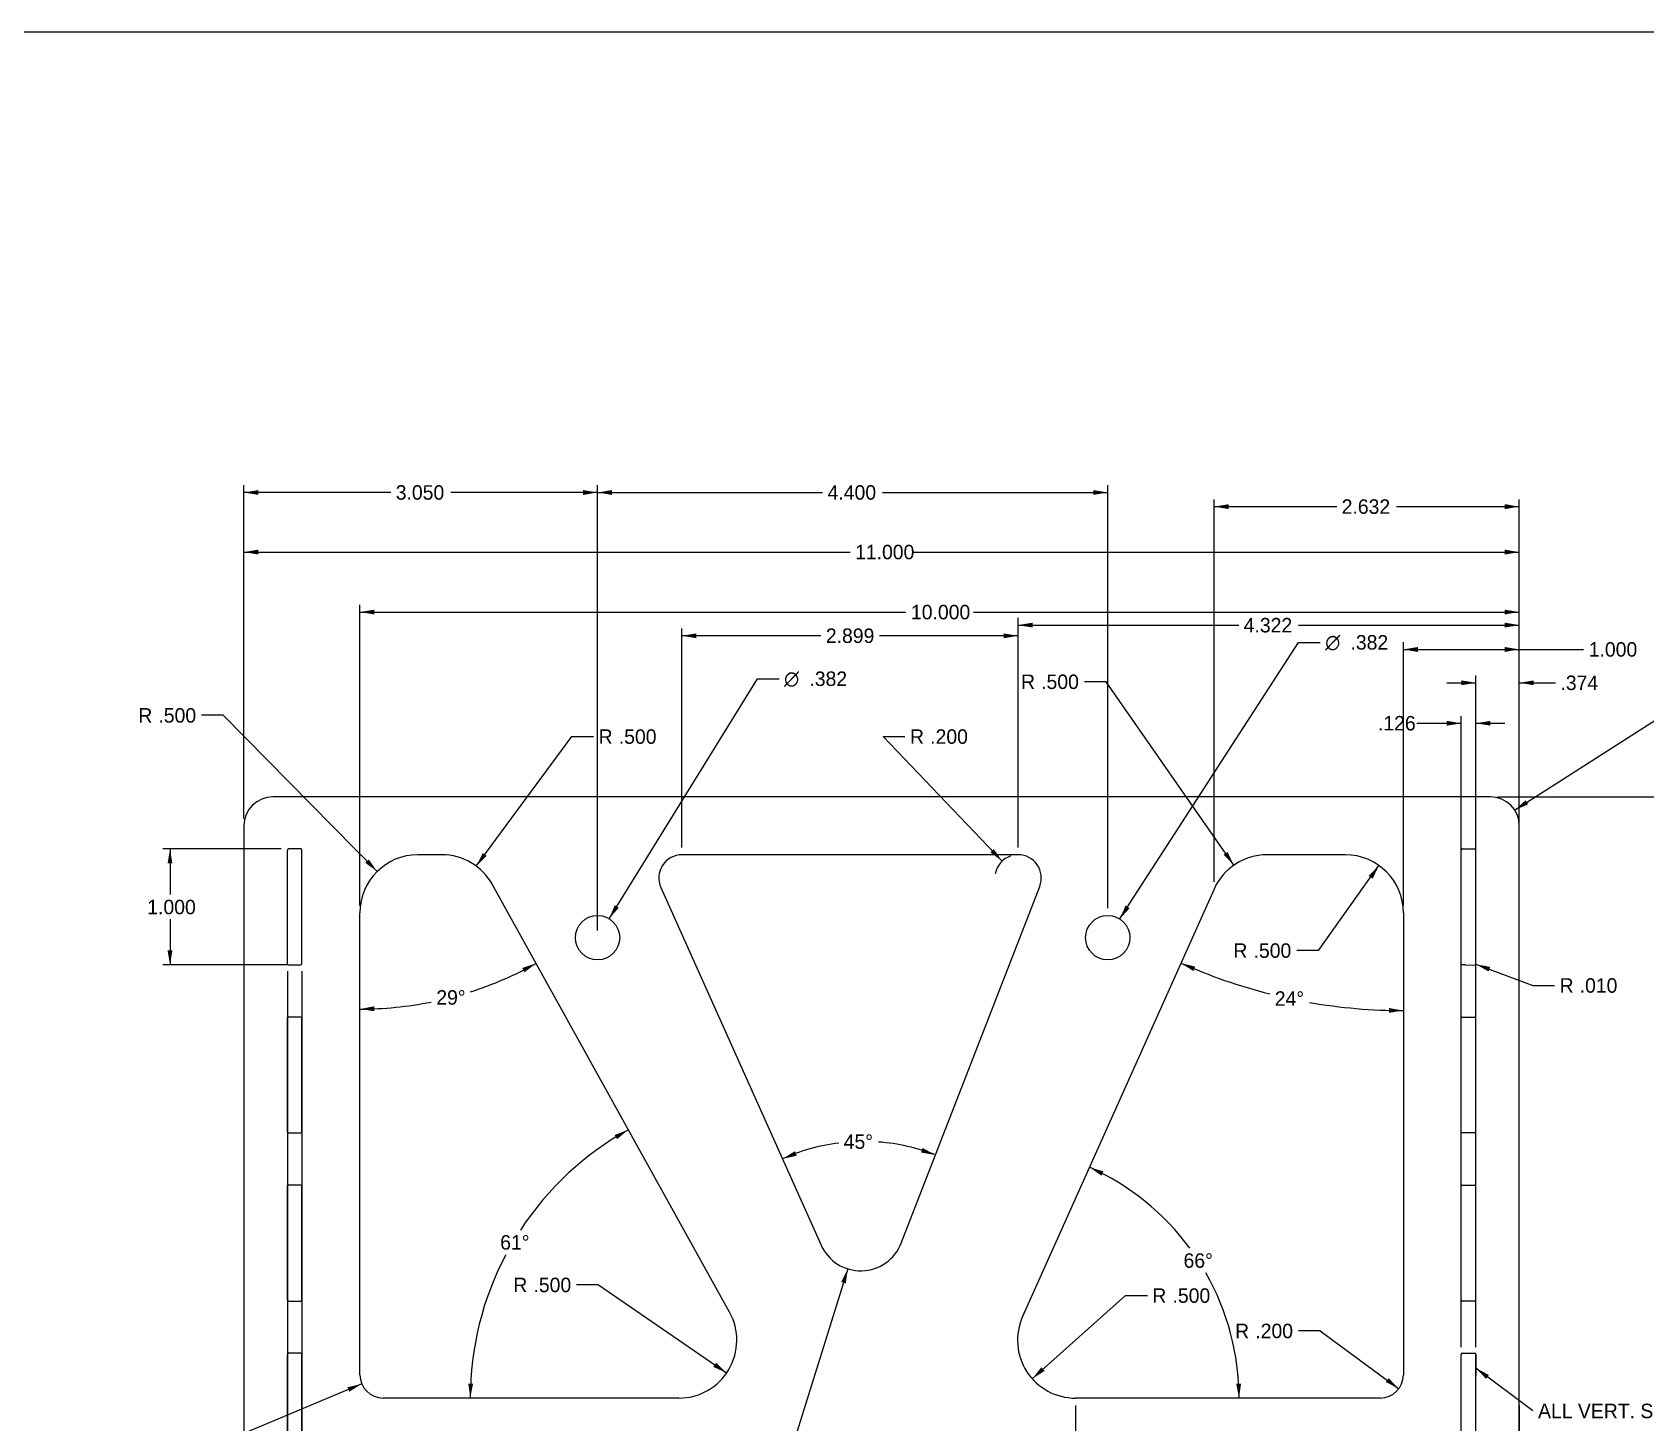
# Model space of a CAD drawing. Header units: inches. Extents: x 1 to 33, y 0.3 to 21.5.
# Drawn here: x 8.35 to 22.27, y 9.51 to 21.5 of the extents above; entities that cross this region are included whole.
import ezdxf
from ezdxf.enums import TextEntityAlignment as Align

# ---------------------------------------------------------------- set-up
doc = ezdxf.new("R2010")
doc.units = ezdxf.units.IN
doc.header["$MEASUREMENT"] = 0
doc.layers.add('625_INCH_PAYLOAD', color=7, linetype='Continuous')
doc.layers.add('Default', color=7, linetype='Continuous')
doc.styles.add('SEACAD_Solid_Edge_ANSI', font='seans.ttf')
doc.styles.add('SEACAD_Solid_Edge_ANSI1_Symbols', font='semeca1.ttf')
doc.dimstyles.new('ANSI_(inch)', dxfattribs={"dimtxt": 0.125, "dimasz": 0.125, "dimexe": 0.0625, "dimexo": 0.0625, "dimgap": 0.0625, "dimtad": 0, "dimtih": 1, "dimtoh": 1, "dimdec": 3, "dimzin": 4, "dimdsep": 46, "dimtxsty": 'SEACAD_Solid_Edge_ANSI', "dimblk1": '_SE_FILLED', "dimblk2": '_SE_FILLED', "dimsah": 1, "dimcen": 0.0625, "dimadec": 0, "dimazin": 0, "dimtfac": 1, "dimtdec": 3, "dimtofl": 0, "dimtmove": 0, "dimatfit": 3, "dimfxl": 0, "dimtolj": 1, "dimtzin": 4, "dimarcsym": 0})

# ---------------------------------------------------------------- blocks, each defined once
blk = doc.blocks.new('SEANNOT_GROUP')
at = {"layer": 'Default', "linetype": 'Continuous'}
blk.add_hatch(color=7, dxfattribs=at).paths.add_polyline_path([(20.915, 9.918), (20.803, 9.976), (20.89, 9.885)])
at = {"layer": 'Default', "color": 7, "linetype": 'Continuous'}
blk.add_line((20.803, 10.095), (20.803, 9.914), dxfattribs=at)
blk.add_lwpolyline([(21.295, 9.608), (20.803, 9.976)], dxfattribs=at)
at = {"layer": 'Default', "color": 7, "linetype": 'Continuous', "style": 'SEACAD_Solid_Edge_ANSI'}
blk.add_text('ALL VERT. SLOTS 1" TALL', height=0.125, dxfattribs=at).set_placement((21.339, 9.67), align=Align.TOP_LEFT)
blk = doc.blocks.new('SE')
at = {"layer": '625_INCH_PAYLOAD', "color": 7, "linetype": 'Continuous'}
for p, q in [((20.927, 14.905), (10.427, 14.905)), ((10.177, 14.655), (10.177, 8.905)), ((21.177, 8.905), (21.177, 14.655)), ((10.552, 13.465), (10.552, 14.445)), ((10.667, 14.455), (10.562, 14.455)), ((10.677, 13.465), (10.677, 14.445)), ((11.883, 14.405), (11.677, 14.405)), ((16.854, 14.405), (13.955, 14.405)), ((19.677, 14.405), (19.001, 14.405)), ((20.677, 13.465), (20.677, 14.445)), ((20.687, 14.455), (20.793, 14.455)), ((20.803, 13.464), (20.803, 14.445)), ((14.365, 10.46), (12.32, 14.147)), ((13.773, 14.123), (15.155, 11.037)), ((15.846, 11.055), (17.041, 14.132)), ((18.545, 14.109), (16.893, 10.422)), ((11.177, 9.918), (11.177, 13.905)), ((20.177, 13.905), (20.177, 9.918)), ((10.562, 13.455), (10.667, 13.455)), ((20.709, 13.455), (20.687, 13.455)), ((20.709, 13.455), (20.792, 13.454)), ((10.552, 12.015), (10.552, 12.995)), ((10.667, 13.005), (10.562, 13.005)), ((10.677, 12.015), (10.677, 12.995)), ((20.677, 12.015), (20.677, 12.995)), ((20.687, 13.005), (20.793, 13.005)), ((20.803, 12.015), (20.803, 12.995)), ((10.562, 12.005), (10.667, 12.005)), ((20.793, 12.005), (20.687, 12.005)), ((10.667, 11.555), (10.562, 11.555)), ((20.687, 11.555), (20.793, 11.555)), ((10.552, 10.565), (10.552, 11.545)), ((10.677, 10.565), (10.677, 11.545)), ((20.677, 10.565), (20.677, 11.545)), ((20.803, 10.565), (20.803, 11.545)), ((10.562, 10.555), (10.667, 10.555)), ((20.793, 10.555), (20.687, 10.555)), ((10.552, 9.115), (10.552, 10.095)), ((10.667, 10.105), (10.562, 10.105)), ((10.677, 9.115), (10.677, 10.095)), ((20.677, 9.115), (20.677, 10.095)), ((20.687, 10.105), (20.793, 10.105)), ((20.803, 9.115), (20.803, 10.095)), ((13.928, 9.718), (11.377, 9.718)), ((19.977, 9.718), (17.349, 9.718)), ((11.677, 9.102), (11.677, 9.208)), ((11.687, 9.218), (12.667, 9.218)), ((12.677, 9.208), (12.677, 9.102)), ((13.677, 9.102), (13.677, 9.208)), ((13.687, 9.218), (14.667, 9.218)), ((14.677, 9.208), (14.677, 9.102)), ((16.677, 9.102), (16.677, 9.208)), ((16.687, 9.218), (17.667, 9.218)), ((17.677, 9.208), (17.677, 9.102)), ((18.677, 9.102), (18.677, 9.208)), ((18.687, 9.218), (19.667, 9.218)), ((19.677, 9.208), (19.677, 9.102)), ((10.562, 9.105), (10.667, 9.105)), ((12.667, 9.092), (11.687, 9.092)), ((14.667, 9.092), (13.687, 9.092)), ((15.389, 9.102), (16.069, 9.102)), ((17.667, 9.092), (16.687, 9.092)), ((19.667, 9.092), (18.687, 9.092)), ((20.793, 9.105), (20.687, 9.105)), ((16.069, 8.782), (15.389, 8.782)), ((10.427, 8.655), (20.927, 8.655))]:
    blk.add_line(p, q, dxfattribs=at)
for centre, radius in [((13.227, 13.69), 0.191), ((17.627, 13.69), 0.191), ((11.177, 8.964), 0.129), ((20.177, 8.964), 0.129)]:
    blk.add_circle(centre, radius, dxfattribs=at)
for centre, radius, start, end in [((10.427, 14.655), 0.25, 90, 180), ((20.927, 14.655), 0.25, 0, 90), ((10.562, 14.445), 0.01, 90, 180), ((10.667, 14.445), 0.01, 0, 90), ((11.677, 13.905), 0.5, 90, 180), ((11.883, 13.905), 0.5, 29.0183, 90), ((13.955, 14.205), 0.2, 90, 204.1235), ((16.854, 14.205), 0.2, 338.7885, 90), ((19.001, 13.905), 0.5, 90, 155.8653), ((19.677, 13.905), 0.5, 0, 90), ((20.687, 14.445), 0.01, 90, 180), ((20.793, 14.445), 0.01, 0, 90), ((10.562, 13.465), 0.01, 180, 270), ((10.667, 13.465), 0.01, 270, 0), ((20.687, 13.465), 0.01, 180, 270), ((20.793, 13.464), 0.01, 269.6464, 0), ((10.562, 12.995), 0.01, 90, 180), ((10.667, 12.995), 0.01, 0, 90), ((20.687, 12.995), 0.01, 90, 180), ((20.793, 12.995), 0.01, 0, 90), ((10.562, 12.015), 0.01, 180, 270), ((10.667, 12.015), 0.01, 270, 0), ((20.687, 12.015), 0.01, 180, 270), ((20.793, 12.015), 0.01, 270, 0), ((10.562, 11.545), 0.01, 90, 180), ((10.667, 11.545), 0.01, 0, 90), ((20.687, 11.545), 0.01, 90, 180), ((20.793, 11.545), 0.01, 0, 90), ((15.497, 11.191), 0.375, 204.1235, 338.7885), ((10.562, 10.565), 0.01, 180, 270), ((10.667, 10.565), 0.01, 270, 0), ((13.928, 10.218), 0.5, 270, 29.0183), ((20.687, 10.565), 0.01, 180, 270), ((20.793, 10.565), 0.01, 270, 0), ((17.349, 10.218), 0.5, 155.8653, 270), ((10.562, 10.095), 0.01, 90, 180), ((10.667, 10.095), 0.01, 0, 90), ((20.687, 10.095), 0.01, 90, 180), ((20.793, 10.095), 0.01, 0, 90), ((11.377, 9.918), 0.2, 180, 270), ((19.977, 9.918), 0.2, 270, 0), ((11.687, 9.208), 0.01, 90, 180), ((12.667, 9.208), 0.01, 0, 90), ((13.687, 9.208), 0.01, 90, 180), ((14.667, 9.208), 0.01, 0, 90), ((16.687, 9.208), 0.01, 90, 180), ((17.667, 9.208), 0.01, 0, 90), ((18.687, 9.208), 0.01, 90, 180), ((19.667, 9.208), 0.01, 0, 90), ((10.562, 9.115), 0.01, 180, 270), ((10.667, 9.115), 0.01, 270, 0), ((11.687, 9.102), 0.01, 180, 270), ((12.667, 9.102), 0.01, 270, 0), ((13.687, 9.102), 0.01, 180, 270), ((14.667, 9.102), 0.01, 270, 0), ((15.389, 8.942), 0.16, 90, 270), ((16.069, 8.942), 0.16, 270, 90), ((16.687, 9.102), 0.01, 180, 270), ((17.667, 9.102), 0.01, 270, 0), ((18.687, 9.102), 0.01, 180, 270), ((19.667, 9.102), 0.01, 270, 0), ((20.687, 9.115), 0.01, 180, 270), ((20.793, 9.115), 0.01, 270, 0), ((10.427, 8.905), 0.25, 180, 270), ((20.927, 8.905), 0.25, 270, 0)]:
    blk.add_arc(centre, radius, start, end, dxfattribs=at)
blk = doc.blocks.new('DMBLK155')
at = {"layer": 'Default', "linetype": 'Continuous'}
for points in [[(10.302, 17.037), (10.177, 17.016), (10.302, 16.995)], [(21.052, 17.037), (21.052, 16.995), (21.177, 17.016)]]:
    blk.add_hatch(color=7, dxfattribs=at).paths.add_polyline_path(points)
at = {"layer": 'Default', "color": 7, "linetype": 'Continuous'}
for p, q in [((10.177, 14.717), (10.177, 17.079)), ((10.177, 17.016), (15.405, 17.016)), ((15.948, 17.016), (21.177, 17.016)), ((21.177, 14.717), (21.177, 17.079))]:
    blk.add_line(p, q, dxfattribs=at)
at = {"layer": 'Default', "color": 7, "linetype": 'Continuous', "style": 'SEACAD_Solid_Edge_ANSI'}
blk.add_text('11.000', height=0.125, dxfattribs=at).set_placement((15.448, 17.079), align=Align.TOP_LEFT)
blk = doc.blocks.new('_SE_FILLED')
at = {"color": 0}
blk.add_line((0, 0), (-1, 0), dxfattribs=at)
blk.add_solid([(0, 0), (-1, -0.1665), (-1, 0.1665), (0, 0)], dxfattribs=at)
blk = doc.blocks.new('DMBLK156')
at = {"layer": 'Default', "linetype": 'Continuous'}
for points in [[(23.251, 14.78), (23.231, 14.905), (23.21, 14.78)], [(23.251, 8.78), (23.21, 8.78), (23.231, 8.655)]]:
    blk.add_hatch(color=7, dxfattribs=at).paths.add_polyline_path(points)
at = {"layer": 'Default', "color": 7, "linetype": 'Continuous'}
for p, q in [((20.989, 14.905), (23.293, 14.905)), ((23.231, 14.905), (23.231, 11.886)), ((23.231, 11.674), (23.231, 8.655)), ((20.989, 8.655), (23.293, 8.655))]:
    blk.add_line(p, q, dxfattribs=at)
at = {"layer": 'Default', "color": 7, "linetype": 'Continuous', "style": 'SEACAD_Solid_Edge_ANSI'}
blk.add_text('6.250', height=0.125, dxfattribs=at).set_placement((23.015, 11.842), align=Align.TOP_LEFT)
blk = doc.blocks.new('DMBLK157')
at = {"layer": 'Default', "linetype": 'Continuous'}
blk.add_hatch(color=7, dxfattribs=at).paths.add_polyline_path([(17.781, 13.967), (17.73, 13.85), (17.816, 13.944)])
at = {"layer": 'Default', "color": 7, "linetype": 'Continuous'}
for p, q in [((17.73, 13.85), (19.272, 16.237)), ((19.272, 16.237), (19.46, 16.237))]:
    blk.add_line(p, q, dxfattribs=at)
for s, style, p in [('O', 'SEACAD_Solid_Edge_ANSI1_Symbols', (19.503, 16.3)), ('.382', 'SEACAD_Solid_Edge_ANSI', (19.721, 16.3))]:
    blk.add_text(s, height=0.125, dxfattribs=dict(at, style=style)).set_placement(p, align=Align.TOP_LEFT)
blk = doc.blocks.new('DMBLK158')
at = {"layer": 'Default', "linetype": 'Continuous'}
blk.add_hatch(color=7, dxfattribs=at).paths.add_polyline_path([(13.375, 13.97), (13.327, 13.853), (13.41, 13.948)])
at = {"layer": 'Default', "color": 7, "linetype": 'Continuous'}
for p, q in [((13.327, 13.853), (14.605, 15.923)), ((14.605, 15.923), (14.792, 15.923))]:
    blk.add_line(p, q, dxfattribs=at)
for s, style, p in [('O', 'SEACAD_Solid_Edge_ANSI1_Symbols', (14.836, 15.986)), ('.382', 'SEACAD_Solid_Edge_ANSI', (15.054, 15.986))]:
    blk.add_text(s, height=0.125, dxfattribs=dict(at, style=style)).set_placement(p, align=Align.TOP_LEFT)
blk = doc.blocks.new('DMBLK159')
at = {"layer": 'Default', "linetype": 'Continuous'}
for points in [[(10.427, 8.278), (10.552, 8.299), (10.427, 8.32)], [(10.802, 8.278), (10.802, 8.32), (10.677, 8.299)]]:
    blk.add_hatch(color=7, dxfattribs=at).paths.add_polyline_path(points)
at = {"layer": 'Default', "color": 7, "linetype": 'Continuous'}
for p, q in [((10.552, 13.402), (10.552, 8.236)), ((10.677, 13.402), (10.677, 8.236)), ((10.552, 8.299), (8.9, 8.299)), ((10.927, 8.299), (10.677, 8.299))]:
    blk.add_line(p, q, dxfattribs=at)
at = {"layer": 'Default', "color": 7, "linetype": 'Continuous', "style": 'SEACAD_Solid_Edge_ANSI'}
blk.add_text('.126', height=0.125, dxfattribs=at).set_placement((8.565, 8.361), align=Align.TOP_LEFT)
blk = doc.blocks.new('DMBLK161')
at = {"layer": 'Default', "linetype": 'Continuous'}
for points in [[(20.552, 15.56), (20.552, 15.519), (20.677, 15.539)], [(20.928, 15.56), (20.803, 15.539), (20.928, 15.519)]]:
    blk.add_hatch(color=7, dxfattribs=at).paths.add_polyline_path(points)
at = {"layer": 'Default', "color": 7, "linetype": 'Continuous'}
for p, q in [((20.677, 10.157), (20.677, 15.602)), ((20.803, 10.157), (20.803, 15.602)), ((20.293, 15.539), (20.677, 15.539)), ((20.803, 15.539), (21.053, 15.539))]:
    blk.add_line(p, q, dxfattribs=at)
at = {"layer": 'Default', "color": 7, "linetype": 'Continuous', "style": 'SEACAD_Solid_Edge_ANSI'}
blk.add_text('.126', height=0.125, dxfattribs=at).set_placement((19.958, 15.602), align=Align.TOP_LEFT)
blk = doc.blocks.new('DMBLK162')
at = {"layer": 'Default', "linetype": 'Continuous'}
for points in [[(20.678, 15.909), (20.678, 15.868), (20.803, 15.888)], [(21.302, 15.909), (21.177, 15.888), (21.302, 15.868)]]:
    blk.add_hatch(color=7, dxfattribs=at).paths.add_polyline_path(points)
at = {"layer": 'Default', "color": 7, "linetype": 'Continuous'}
for p, q in [((20.553, 15.888), (20.803, 15.888)), ((20.803, 14.507), (20.803, 15.951)), ((21.177, 14.717), (21.177, 15.951)), ((21.177, 15.888), (21.488, 15.888))]:
    blk.add_line(p, q, dxfattribs=at)
at = {"layer": 'Default', "color": 7, "linetype": 'Continuous', "style": 'SEACAD_Solid_Edge_ANSI'}
blk.add_text('.374', height=0.125, dxfattribs=at).set_placement((21.532, 15.951), align=Align.TOP_LEFT)
blk = doc.blocks.new('DMBLK163')
at = {"layer": 'Default', "linetype": 'Continuous'}
for points in [[(20.302, 16.197), (20.177, 16.176), (20.302, 16.155)], [(21.052, 16.197), (21.052, 16.155), (21.177, 16.176)]]:
    blk.add_hatch(color=7, dxfattribs=at).paths.add_polyline_path(points)
at = {"layer": 'Default', "color": 7, "linetype": 'Continuous'}
for p, q in [((20.177, 13.967), (20.177, 16.239)), ((20.177, 16.176), (21.732, 16.176)), ((21.177, 14.717), (21.177, 16.239))]:
    blk.add_line(p, q, dxfattribs=at)
at = {"layer": 'Default', "color": 7, "linetype": 'Continuous', "style": 'SEACAD_Solid_Edge_ANSI'}
blk.add_text('1.000', height=0.125, dxfattribs=at).set_placement((21.776, 16.239), align=Align.TOP_LEFT)
blk = doc.blocks.new('DMBLK175')
at = {"layer": 'Default', "linetype": 'Continuous'}
for points in [[(13.802, 5.394), (13.802, 5.435), (13.677, 5.415)], [(21.052, 5.394), (21.177, 5.415), (21.052, 5.435)]]:
    blk.add_hatch(color=7, dxfattribs=at).paths.add_polyline_path(points)
at = {"layer": 'Default', "color": 7, "linetype": 'Continuous'}
for p, q in [((21.177, 9.655), (21.177, 5.352)), ((13.677, 9.04), (13.677, 5.352)), ((13.677, 5.415), (17.171, 5.415)), ((17.682, 5.415), (21.177, 5.415))]:
    blk.add_line(p, q, dxfattribs=at)
at = {"layer": 'Default', "color": 7, "linetype": 'Continuous', "style": 'SEACAD_Solid_Edge_ANSI'}
blk.add_text('7.500', height=0.125, dxfattribs=at).set_placement((17.214, 5.477), align=Align.TOP_LEFT)
blk = doc.blocks.new('DMBLK179')
at = {"layer": 'Default', "linetype": 'Continuous'}
blk.add_hatch(color=7, dxfattribs=at).paths.add_polyline_path([(16.615, 14.426), (16.716, 14.35), (16.645, 14.454)])
at = {"layer": 'Default', "color": 7, "linetype": 'Continuous'}
for p, q in [((16.716, 14.35), (15.691, 15.425)), ((15.691, 15.425), (15.878, 15.425))]:
    blk.add_line(p, q, dxfattribs=at)
blk.add_arc((16.854, 14.205), 0.2, 107.9049, 169.4648, dxfattribs=at)
at = {"layer": 'Default', "color": 7, "linetype": 'Continuous', "style": 'SEACAD_Solid_Edge_ANSI'}
for s, p in [('R', (15.922, 15.487)), ('.200', (16.096, 15.487))]:
    blk.add_text(s, height=0.125, dxfattribs=at).set_placement(p, align=Align.TOP_LEFT)
blk = doc.blocks.new('DMBLK180')
at = {"layer": 'Default', "linetype": 'Continuous'}
blk.add_hatch(color=7, dxfattribs=at).paths.add_polyline_path([(15.368, 10.707), (15.385, 10.833), (15.328, 10.72)])
at = {"layer": 'Default', "color": 7, "linetype": 'Continuous'}
for p, q in [((15.385, 10.833), (14.478, 7.931)), ((14.478, 7.931), (14.29, 7.931))]:
    blk.add_line(p, q, dxfattribs=at)
at = {"layer": 'Default', "color": 7, "linetype": 'Continuous', "style": 'SEACAD_Solid_Edge_ANSI'}
for s, p in [('R', (13.75, 7.993)), ('.375', (13.924, 7.993))]:
    blk.add_text(s, height=0.125, dxfattribs=at).set_placement(p, align=Align.TOP_LEFT)
blk = doc.blocks.new('DMBLK181')
at = {"layer": 'Default', "linetype": 'Continuous'}
for points in [[(11.302, 16.519), (11.177, 16.499), (11.302, 16.478)], [(21.052, 16.519), (21.052, 16.478), (21.177, 16.499)]]:
    blk.add_hatch(color=7, dxfattribs=at).paths.add_polyline_path(points)
at = {"layer": 'Default', "color": 7, "linetype": 'Continuous'}
for p, q in [((11.177, 13.967), (11.177, 16.561)), ((21.177, 14.717), (21.177, 16.561)), ((11.177, 16.499), (15.886, 16.499)), ((16.468, 16.499), (21.177, 16.499))]:
    blk.add_line(p, q, dxfattribs=at)
at = {"layer": 'Default', "color": 7, "linetype": 'Continuous', "style": 'SEACAD_Solid_Edge_ANSI'}
blk.add_text('10.000', height=0.125, dxfattribs=at).set_placement((15.93, 16.561), align=Align.TOP_LEFT)
blk = doc.blocks.new('DMBLK182')
at = {"layer": 'Default', "linetype": 'Continuous'}
for points in [[(9.518, 14.33), (9.56, 14.33), (9.539, 14.455)], [(9.518, 13.58), (9.539, 13.455), (9.56, 13.58)]]:
    blk.add_hatch(color=7, dxfattribs=at).paths.add_polyline_path(points)
at = {"layer": 'Default', "color": 7, "linetype": 'Continuous'}
for p, q in [((10.499, 14.455), (9.476, 14.455)), ((9.539, 14.455), (9.539, 14.061)), ((9.539, 13.849), (9.539, 13.455)), ((10.552, 13.455), (9.476, 13.455))]:
    blk.add_line(p, q, dxfattribs=at)
at = {"layer": 'Default', "color": 7, "linetype": 'Continuous', "style": 'SEACAD_Solid_Edge_ANSI'}
blk.add_text('1.000', height=0.125, dxfattribs=at).set_placement((9.343, 14.017), align=Align.TOP_LEFT)
blk = doc.blocks.new('DMBLK183')
at = {"layer": 'Default', "linetype": 'Continuous'}
blk.add_hatch(color=7, dxfattribs=at).paths.add_polyline_path([(12.237, 14.42), (12.18, 14.307), (12.271, 14.395)])
at = {"layer": 'Default', "color": 7, "linetype": 'Continuous'}
for p, q in [((12.18, 14.307), (13.005, 15.425)), ((13.005, 15.425), (13.193, 15.425))]:
    blk.add_line(p, q, dxfattribs=at)
at = {"layer": 'Default', "color": 7, "linetype": 'Continuous', "style": 'SEACAD_Solid_Edge_ANSI'}
for s, p in [('R', (13.236, 15.487)), ('.500', (13.41, 15.487))]:
    blk.add_text(s, height=0.125, dxfattribs=at).set_placement(p, align=Align.TOP_LEFT)
blk = doc.blocks.new('DMBLK184')
at = {"layer": 'Default', "linetype": 'Continuous'}
blk.add_hatch(color=7, dxfattribs=at).paths.add_polyline_path([(11.224, 14.335), (11.326, 14.261), (11.253, 14.365)])
at = {"layer": 'Default', "color": 7, "linetype": 'Continuous'}
for p, q in [((9.999, 15.608), (9.812, 15.608)), ((11.326, 14.261), (9.999, 15.608))]:
    blk.add_line(p, q, dxfattribs=at)
at = {"layer": 'Default', "color": 7, "linetype": 'Continuous', "style": 'SEACAD_Solid_Edge_ANSI'}
for s, p in [('R', (9.266, 15.67)), ('.500', (9.439, 15.67))]:
    blk.add_text(s, height=0.125, dxfattribs=at).set_placement(p, align=Align.TOP_LEFT)
blk = doc.blocks.new('DMBLK185')
at = {"layer": 'Default', "linetype": 'Continuous'}
blk.add_hatch(color=7, dxfattribs=at).paths.add_polyline_path([(11.085, 9.773), (11.193, 9.841), (11.069, 9.811)])
at = {"layer": 'Default', "color": 7, "linetype": 'Continuous'}
for p, q in [((11.193, 9.841), (9.297, 9.046)), ((9.297, 9.046), (9.11, 9.046))]:
    blk.add_line(p, q, dxfattribs=at)
at = {"layer": 'Default', "color": 7, "linetype": 'Continuous', "style": 'SEACAD_Solid_Edge_ANSI'}
for s, p in [('R', (8.564, 9.109)), ('.200', (8.738, 9.109))]:
    blk.add_text(s, height=0.125, dxfattribs=at).set_placement(p, align=Align.TOP_LEFT)
blk = doc.blocks.new('DMBLK186')
at = {"layer": 'Default', "linetype": 'Continuous'}
blk.add_hatch(color=7, dxfattribs=at).paths.add_polyline_path([(14.249, 10.023), (14.225, 9.988), (14.34, 9.935)])
at = {"layer": 'Default', "color": 7, "linetype": 'Continuous'}
for q in [(13.046, 10.694), (14.34, 9.935)]:
    blk.add_line((13.234, 10.694), q, dxfattribs=at)
at = {"layer": 'Default', "color": 7, "linetype": 'Continuous', "style": 'SEACAD_Solid_Edge_ANSI'}
for s, p in [('R', (12.5, 10.757)), ('.500', (12.674, 10.757))]:
    blk.add_text(s, height=0.125, dxfattribs=at).set_placement(p, align=Align.TOP_LEFT)
blk = doc.blocks.new('DMBLK187')
at = {"layer": 'Default', "linetype": 'Continuous'}
blk.add_hatch(color=7, dxfattribs=at).paths.add_polyline_path([(17.083, 9.953), (17.055, 9.984), (16.976, 9.885)])
at = {"layer": 'Default', "color": 7, "linetype": 'Continuous'}
for q in [(16.976, 9.885), (17.969, 10.603)]:
    blk.add_line((17.781, 10.603), q, dxfattribs=at)
at = {"layer": 'Default', "color": 7, "linetype": 'Continuous', "style": 'SEACAD_Solid_Edge_ANSI'}
for s, p in [('R', (18.012, 10.665)), ('.500', (18.186, 10.665))]:
    blk.add_text(s, height=0.125, dxfattribs=at).set_placement(p, align=Align.TOP_LEFT)
blk = doc.blocks.new('DMBLK188')
at = {"layer": 'Default', "linetype": 'Continuous'}
blk.add_hatch(color=7, dxfattribs=at).paths.add_polyline_path([(18.627, 14.406), (18.715, 14.315), (18.661, 14.43)])
at = {"layer": 'Default', "color": 7, "linetype": 'Continuous'}
for p, q in [((17.613, 15.898), (17.426, 15.898)), ((18.715, 14.315), (17.613, 15.898))]:
    blk.add_line(p, q, dxfattribs=at)
at = {"layer": 'Default', "color": 7, "linetype": 'Continuous', "style": 'SEACAD_Solid_Edge_ANSI'}
for s, p in [('R', (16.88, 15.96)), ('.500', (17.053, 15.96))]:
    blk.add_text(s, height=0.125, dxfattribs=at).set_placement(p, align=Align.TOP_LEFT)
blk = doc.blocks.new('DMBLK189')
at = {"layer": 'Default', "linetype": 'Continuous'}
blk.add_hatch(color=7, dxfattribs=at).paths.add_polyline_path([(19.878, 14.222), (19.912, 14.198), (19.967, 14.312)])
at = {"layer": 'Default', "color": 7, "linetype": 'Continuous'}
for q in [(19.967, 14.312), (19.257, 13.578)]:
    blk.add_line((19.444, 13.578), q, dxfattribs=at)
at = {"layer": 'Default', "color": 7, "linetype": 'Continuous', "style": 'SEACAD_Solid_Edge_ANSI'}
for s, p in [('R', (18.711, 13.641)), ('.500', (18.885, 13.641))]:
    blk.add_text(s, height=0.125, dxfattribs=at).set_placement(p, align=Align.TOP_LEFT)
blk = doc.blocks.new('DMBLK190')
at = {"layer": 'Default', "linetype": 'Continuous'}
blk.add_hatch(color=7, dxfattribs=at).paths.add_polyline_path([(20.05, 9.89), (20.025, 9.857), (20.138, 9.799)])
at = {"layer": 'Default', "color": 7, "linetype": 'Continuous'}
for q in [(19.272, 10.298), (20.138, 9.799)]:
    blk.add_line((19.46, 10.298), q, dxfattribs=at)
at = {"layer": 'Default', "color": 7, "linetype": 'Continuous', "style": 'SEACAD_Solid_Edge_ANSI'}
for s, p in [('R', (18.726, 10.36)), ('.200', (18.9, 10.36))]:
    blk.add_text(s, height=0.125, dxfattribs=at).set_placement(p, align=Align.TOP_LEFT)
blk = doc.blocks.new('DMBLK191')
at = {"layer": 'Default', "linetype": 'Continuous'}
for points in [[(10.302, 17.551), (10.177, 17.53), (10.302, 17.509)], [(13.102, 17.551), (13.102, 17.509), (13.227, 17.53)]]:
    blk.add_hatch(color=7, dxfattribs=at).paths.add_polyline_path(points)
at = {"layer": 'Default', "color": 7, "linetype": 'Continuous'}
for p, q in [((10.177, 14.717), (10.177, 17.593)), ((13.227, 13.753), (13.227, 17.593)), ((11.443, 17.53), (10.177, 17.53)), ((13.227, 17.53), (11.96, 17.53))]:
    blk.add_line(p, q, dxfattribs=at)
at = {"layer": 'Default', "color": 7, "linetype": 'Continuous', "style": 'SEACAD_Solid_Edge_ANSI'}
blk.add_text('3.050', height=0.125, dxfattribs=at).set_placement((11.486, 17.593), align=Align.TOP_LEFT)
blk = doc.blocks.new('DMBLK192')
at = {"layer": 'Default', "linetype": 'Continuous'}
for points in [[(13.352, 17.551), (13.227, 17.53), (13.352, 17.509)], [(17.502, 17.551), (17.502, 17.509), (17.627, 17.53)]]:
    blk.add_hatch(color=7, dxfattribs=at).paths.add_polyline_path(points)
at = {"layer": 'Default', "color": 7, "linetype": 'Continuous'}
for p, q in [((13.227, 13.753), (13.227, 17.593)), ((17.627, 13.944), (17.627, 17.593)), ((13.227, 17.53), (15.168, 17.53)), ((15.685, 17.53), (17.627, 17.53))]:
    blk.add_line(p, q, dxfattribs=at)
at = {"layer": 'Default', "color": 7, "linetype": 'Continuous', "style": 'SEACAD_Solid_Edge_ANSI'}
blk.add_text('4.400', height=0.125, dxfattribs=at).set_placement((15.211, 17.593), align=Align.TOP_LEFT)
blk = doc.blocks.new('DMBLK193')
at = {"layer": 'Default', "linetype": 'Continuous'}
for points in [[(18.67, 17.429), (18.545, 17.408), (18.67, 17.387)], [(21.052, 17.429), (21.052, 17.387), (21.177, 17.408)]]:
    blk.add_hatch(color=7, dxfattribs=at).paths.add_polyline_path(points)
at = {"layer": 'Default', "color": 7, "linetype": 'Continuous'}
for p, q in [((18.545, 14.172), (18.545, 17.471)), ((18.545, 17.408), (19.602, 17.408)), ((20.119, 17.408), (21.177, 17.408)), ((21.177, 14.717), (21.177, 17.471))]:
    blk.add_line(p, q, dxfattribs=at)
at = {"layer": 'Default', "color": 7, "linetype": 'Continuous', "style": 'SEACAD_Solid_Edge_ANSI'}
blk.add_text('2.632', height=0.125, dxfattribs=at).set_placement((19.645, 17.471), align=Align.TOP_LEFT)
blk = doc.blocks.new('DMBLK194')
at = {"layer": 'Default', "linetype": 'Continuous'}
for points in [[(17.474, 6.523), (17.474, 6.565), (17.349, 6.544)], [(21.052, 6.523), (21.177, 6.544), (21.052, 6.565)]]:
    blk.add_hatch(color=7, dxfattribs=at).paths.add_polyline_path(points)
at = {"layer": 'Default', "color": 7, "linetype": 'Continuous'}
for p, q in [((17.349, 9.655), (17.349, 6.481)), ((21.177, 8.842), (21.177, 6.481)), ((17.349, 6.544), (19.01, 6.544)), ((19.516, 6.544), (21.177, 6.544))]:
    blk.add_line(p, q, dxfattribs=at)
at = {"layer": 'Default', "color": 7, "linetype": 'Continuous', "style": 'SEACAD_Solid_Edge_ANSI'}
blk.add_text('3.828', height=0.125, dxfattribs=at).set_placement((19.053, 6.606), align=Align.TOP_LEFT)
blk = doc.blocks.new('DMBLK195')
at = {"layer": 'Default', "linetype": 'Continuous'}
for points in [[(17.591, 11.674), (17.47, 11.71), (17.573, 11.637)], [(18.735, 9.842), (18.76, 9.718), (18.777, 9.843)]]:
    blk.add_hatch(color=7, dxfattribs=at).paths.add_polyline_path(points)
at = {"layer": 'Default', "color": 7, "linetype": 'Continuous'}
for start, end in [(36.3226, 65.8653), (0, 29.6682)]:
    blk.add_arc((16.577, 9.718), 2.183, start, end, dxfattribs=at)
at = {"layer": 'Default', "color": 7, "linetype": 'Continuous', "style": 'SEACAD_Solid_Edge_ANSI'}
blk.add_text('66°', height=0.125, dxfattribs=at).set_placement((18.281, 10.967), align=Align.TOP_LEFT)
blk = doc.blocks.new('DMBLK196')
at = {"layer": 'Default', "linetype": 'Continuous'}
for points in [[(13.395, 11.952), (13.493, 12.033), (13.374, 11.988)], [(12.112, 9.843), (12.129, 9.718), (12.153, 9.842)]]:
    blk.add_hatch(color=7, dxfattribs=at).paths.add_polyline_path(points)
at = {"layer": 'Default', "color": 7, "linetype": 'Continuous'}
for start, end in [(119.0183, 146.8021), (152.1428, 180)]:
    blk.add_arc((14.777, 9.718), 2.648, start, end, dxfattribs=at)
at = {"layer": 'Default', "color": 7, "linetype": 'Continuous', "style": 'SEACAD_Solid_Edge_ANSI'}
blk.add_text('61°', height=0.125, dxfattribs=at).set_placement((12.387, 11.124), align=Align.TOP_LEFT)
blk = doc.blocks.new('DMBLK197')
at = {"layer": 'Default', "linetype": 'Continuous'}
for points in [[(12.596, 13.391), (12.697, 13.468), (12.577, 13.428)], [(11.302, 13.098), (11.177, 13.074), (11.302, 13.056)]]:
    blk.add_hatch(color=7, dxfattribs=at).paths.add_polyline_path(points)
at = {"layer": 'Default', "color": 7, "linetype": 'Continuous'}
for start, end in [(287.7497, 299.0183), (270, 281.3154)]:
    blk.add_arc((11.177, 16.207), 3.133, start, end, dxfattribs=at)
at = {"layer": 'Default', "color": 7, "linetype": 'Continuous', "style": 'SEACAD_Solid_Edge_ANSI'}
blk.add_text('29°', height=0.125, dxfattribs=at).set_placement((11.836, 13.237), align=Align.TOP_LEFT)
blk = doc.blocks.new('DMBLK198')
at = {"layer": 'Default', "linetype": 'Continuous'}
for points in [[(18.382, 13.44), (18.259, 13.471), (18.365, 13.402)], [(20.052, 13.042), (20.177, 13.061), (20.052, 13.083)]]:
    blk.add_hatch(color=7, dxfattribs=at).paths.add_polyline_path(points)
at = {"layer": 'Default', "color": 7, "linetype": 'Continuous'}
for start, end in [(245.8653, 255.78), (260.0682, 270)]:
    blk.add_arc((20.177, 17.753), 4.692, start, end, dxfattribs=at)
at = {"layer": 'Default', "color": 7, "linetype": 'Continuous', "style": 'SEACAD_Solid_Edge_ANSI'}
blk.add_text('24°', height=0.125, dxfattribs=at).set_placement((19.068, 13.227), align=Align.TOP_LEFT)
blk = doc.blocks.new('DMBLK199')
at = {"layer": 'Default', "linetype": 'Continuous'}
for points in [[(14.929, 11.848), (14.821, 11.782), (14.945, 11.809)], [(16.017, 11.837), (16.142, 11.815), (16.03, 11.876)]]:
    blk.add_hatch(color=7, dxfattribs=at).paths.add_polyline_path(points)
at = {"layer": 'Default', "color": 7, "linetype": 'Continuous'}
for start, end in [(97.2144, 114.1235), (68.7885, 85.7124)]:
    blk.add_arc((15.522, 10.218), 1.714, start, end, dxfattribs=at)
at = {"layer": 'Default', "color": 7, "linetype": 'Continuous', "style": 'SEACAD_Solid_Edge_ANSI'}
blk.add_text('45°', height=0.125, dxfattribs=at).set_placement((15.35, 11.993), align=Align.TOP_LEFT)
blk = doc.blocks.new('DMBLK200')
at = {"layer": 'Default', "linetype": 'Continuous'}
for points in [[(16.979, 16.407), (16.854, 16.386), (16.979, 16.365)], [(21.052, 16.407), (21.052, 16.365), (21.177, 16.386)]]:
    blk.add_hatch(color=7, dxfattribs=at).paths.add_polyline_path(points)
at = {"layer": 'Default', "color": 7, "linetype": 'Continuous'}
for p, q in [((16.854, 14.467), (16.854, 16.448)), ((21.177, 14.467), (21.177, 16.448)), ((16.854, 16.386), (18.757, 16.386)), ((19.274, 16.386), (21.177, 16.386))]:
    blk.add_line(p, q, dxfattribs=at)
at = {"layer": 'Default', "color": 7, "linetype": 'Continuous', "style": 'SEACAD_Solid_Edge_ANSI'}
blk.add_text('4.322', height=0.125, dxfattribs=at).set_placement((18.8, 16.448), align=Align.TOP_LEFT)
blk = doc.blocks.new('DMBLK201')
at = {"layer": 'Default', "linetype": 'Continuous'}
for points in [[(14.08, 16.315), (13.955, 16.294), (14.08, 16.273)], [(16.729, 16.315), (16.729, 16.273), (16.854, 16.294)]]:
    blk.add_hatch(color=7, dxfattribs=at).paths.add_polyline_path(points)
at = {"layer": 'Default', "color": 7, "linetype": 'Continuous'}
for p, q in [((13.955, 14.467), (13.955, 16.357)), ((15.152, 16.294), (13.955, 16.294)), ((16.854, 16.294), (15.658, 16.294)), ((16.854, 14.467), (16.854, 16.357))]:
    blk.add_line(p, q, dxfattribs=at)
at = {"layer": 'Default', "color": 7, "linetype": 'Continuous', "style": 'SEACAD_Solid_Edge_ANSI'}
blk.add_text('2.899', height=0.125, dxfattribs=at).set_placement((15.196, 16.357), align=Align.TOP_LEFT)
blk = doc.blocks.new('DMBLK202')
at = {"layer": 'Default', "linetype": 'Continuous'}
blk.add_hatch(color=7, dxfattribs=at).paths.add_polyline_path([(21.231, 14.875), (21.137, 14.79), (21.253, 14.84)])
at = {"layer": 'Default', "color": 7, "linetype": 'Continuous'}
for p, q in [((21.137, 14.79), (22.603, 15.73)), ((22.603, 15.73), (22.79, 15.73))]:
    blk.add_line(p, q, dxfattribs=at)
at = {"layer": 'Default', "color": 7, "linetype": 'Continuous', "style": 'SEACAD_Solid_Edge_ANSI'}
for s, p in [('R', (22.834, 15.792)), ('.250', (23.008, 15.792))]:
    blk.add_text(s, height=0.125, dxfattribs=at).set_placement(p, align=Align.TOP_LEFT)
blk = doc.blocks.new('DMBLK203')
at = {"layer": 'Default', "linetype": 'Continuous'}
blk.add_hatch(color=7, dxfattribs=at).paths.add_polyline_path([(20.926, 13.437), (20.802, 13.461), (20.912, 13.398)])
at = {"layer": 'Default', "color": 7, "linetype": 'Continuous'}
for p, q in [((20.802, 13.461), (21.293, 13.277)), ((21.293, 13.277), (21.481, 13.277))]:
    blk.add_line(p, q, dxfattribs=at)
at = {"layer": 'Default', "color": 7, "linetype": 'Continuous', "style": 'SEACAD_Solid_Edge_ANSI'}
for s, p in [('R', (21.525, 13.34)), ('.010', (21.698, 13.34))]:
    blk.add_text(s, height=0.125, dxfattribs=at).set_placement(p, align=Align.TOP_LEFT)

msp = doc.modelspace()

# ---------------------------------------------------------------- linework, layer by layer
at = {"layer": 'Default', "color": 7, "linetype": 'Continuous'}
msp.add_line((33, 21.5), (1, 21.5), dxfattribs=at)

# ---------------------------------------------------------------- block references
at = {"layer": 'Default'}
for name in ['SE', 'SEANNOT_GROUP']:
    msp.add_blockref(name, (0, 0), dxfattribs=at)

# ---------------------------------------------------------------- dimensions: what is measured, and where the dimension line sits
at = {"layer": 'Default', "color": 7, "linetype": 'Continuous'}
for base, line1, line2, picture, middle in [((19.1961, 13.1644), ((20.177, 17.7527), (16.8927, 10.4222)), ((20.177, 17.7527), (20.177, 9.9178)), 'DMBLK198', (19.1961, 13.1644)), ((11.962, 13.1744), ((11.177, 16.2075), (11.177, 9.9178)), ((11.177, 16.2075), (14.3651, 10.4603)), 'DMBLK197', (11.962, 13.1744)), ((12.4956, 11.0612), ((14.777, 9.7178), (11.377, 9.7178)), ((14.777, 9.7178), (12.3199, 14.1473)), 'DMBLK196', (12.4956, 11.0612)), ((15.478, 11.9309), ((15.5215, 10.2178), (17.0408, 14.1324)), ((15.5215, 10.2178), (13.7727, 14.1231)), 'DMBLK199', (15.478, 11.9309)), ((18.409, 10.9045), ((16.577, 9.7178), (18.5446, 14.1092)), ((16.577, 9.7178), (19.977, 9.7178)), 'DMBLK195', (18.409, 10.9045))]:
    dim = msp.add_angular_dim_2l(base=base, line1=line1, line2=line2, text='\\A1;<>', dimstyle='ANSI_(inch)', dxfattribs=at)
    dim.commit()
    dim.dimension.update_dxf_attribs({"geometry": picture, "text_midpoint": middle, "dimtype": 162})
for base, p1, p2, picture, middle in [((10.1765, 17.5302), (13.2265, 13.6901), (10.1765, 14.6548), 'DMBLK191', (11.7015, 17.5302)), ((17.6265, 17.5302), (13.2265, 13.6901), (17.6265, 13.8811), 'DMBLK192', (15.4265, 17.5302)), ((21.1765, 17.4081), (18.5446, 14.1092), (21.1765, 14.6548), 'DMBLK193', (19.8606, 17.4081)), ((21.1765346871, 16.4985535167), (11.1770346871, 13.9048019599), (21.1765346871, 14.6548019599), 'DMBLK181', (16.1767849295, 16.4985535167)), ((13.9552, 16.2942), (16.8544, 14.4048), (13.9552, 14.4048), 'DMBLK201', (15.4048, 16.2942)), ((21.1765346871, 16.176216907), (20.1770346871, 13.9048019599), (21.1765346871, 14.6548019599), 'DMBLK163', (21.7322046416, 16.176216907)), ((21.1765, 15.8883), (20.8025, 14.4448), (21.1765, 14.6548), 'DMBLK162', (21.4879, 15.8883)), ((10.5515346871, 8.2986813337), (10.6770346871, 14.4448019599), (10.5515346871, 14.4448019599), 'DMBLK159', (8.899586047, 8.2986813337)), ((21.1765, 5.4146), (13.6765, 9.2078), (21.1765, 9.7178), 'DMBLK175', (17.4265, 5.4146)), ((21.17653, 6.54398), (17.34895, 9.7178), (21.17653, 8.9048), 'DMBLK194', (19.26274, 6.54398))]:
    dim = msp.add_linear_dim(base=base, p1=p1, p2=p2, text='\\A1;<>', dimstyle='ANSI_(inch)', dxfattribs=at)
    dim.commit()
    dim.dimension.update_dxf_attribs({"geometry": picture, "text_midpoint": middle, "dimtype": 160})
for base, p1, p2, angle, picture, middle, dimtype in [((10.1765, 17.0161), (10.1765, 14.6548), (21.1765, 14.6548), 0, 'DMBLK155', (15.6765, 17.0161), 161), ((16.8544, 16.3858), (16.8544, 14.4048), (21.1765, 14.4048), 0, 'DMBLK200', (19.0155, 16.3858), 161), ((20.6770346871, 15.5393842226), (20.6770346871, 9.1148019599), (20.8025346871, 9.1148019599), 0, 'DMBLK161', (20.2927878959, 15.5393842226), 161), ((23.2306, 14.9048), (20.9265, 14.9048), (20.9265, 8.6548), 270, 'DMBLK156', (23.2306, 11.7798), 161), ((9.5388, 13.4548), (10.667, 14.4548), (10.6143, 13.4548), 90, 'DMBLK182', (9.5388, 13.9548), 160)]:
    dim = msp.add_linear_dim(base=base, p1=p1, p2=p2, angle=angle, text='\\A1;<>', dimstyle='ANSI_(inch)', dxfattribs=at)
    dim.commit()
    dim.dimension.update_dxf_attribs({"geometry": picture, "text_midpoint": middle, "dimtype": dimtype})
for p1, p2, picture, middle in [((17.5229, 13.5296), (17.7302, 13.8505), 'DMBLK157', (19.4596, 16.2373)), ((13.1262, 13.5275), (13.3269, 13.8526), 'DMBLK158', (14.7924, 15.9232))]:
    dim = msp.add_diameter_dim_2p(p1=p1, p2=p2, text='\\A1;<>', dimstyle='ANSI_(inch)', dxfattribs=at)
    dim.commit()
    dim.dimension.update_dxf_attribs({"geometry": picture, "text_midpoint": middle, "dimtype": 163})
for center, mpoint, picture, middle in [((19.0009, 13.9048), (18.7152, 14.3151), 'DMBLK188', (17.4257, 15.8975)), ((16.8544, 14.2048), (16.8544, 14.4048), 'DMBLK179', (16.99, 15.7612)), ((20.9265, 14.6548), (21.137, 14.7897), 'DMBLK202', (22.7903, 15.7297)), ((11.677, 13.9048), (11.3261, 14.261), 'DMBLK184', (9.8117, 15.6076)), ((11.8826, 13.9048), (12.1797, 14.307), 'DMBLK183', (13.1926, 15.4245)), ((19.677, 13.9048), (19.9672, 14.312), 'DMBLK189', (19.2568, 13.5782)), ((20.7925, 13.4643), (20.8019, 13.4608), 'DMBLK203', (21.4808, 13.2775)), ((15.4968, 11.1905), (15.3849, 10.8326), 'DMBLK180', (14.2904, 7.9307)), ((13.9279, 10.2178), (14.3401, 9.9348), 'DMBLK186', (13.0465, 10.6943)), ((17.349, 10.2178), (16.9756, 9.8852), 'DMBLK187', (17.9686, 10.6028)), ((19.977, 9.9178), (20.1383, 9.7995), 'DMBLK190', (19.272, 10.2976)), ((11.377, 9.9178), (11.1926, 9.8405), 'DMBLK185', (9.1098, 9.0464))]:
    dim = msp.add_radius_dim(center=center, mpoint=mpoint, text='\\A1;<>', dimstyle='ANSI_(inch)', dxfattribs=at)
    dim.commit()
    dim.dimension.update_dxf_attribs({"geometry": picture, "text_midpoint": middle, "dimtype": 164})

doc.saveas('drawing.dxf')
